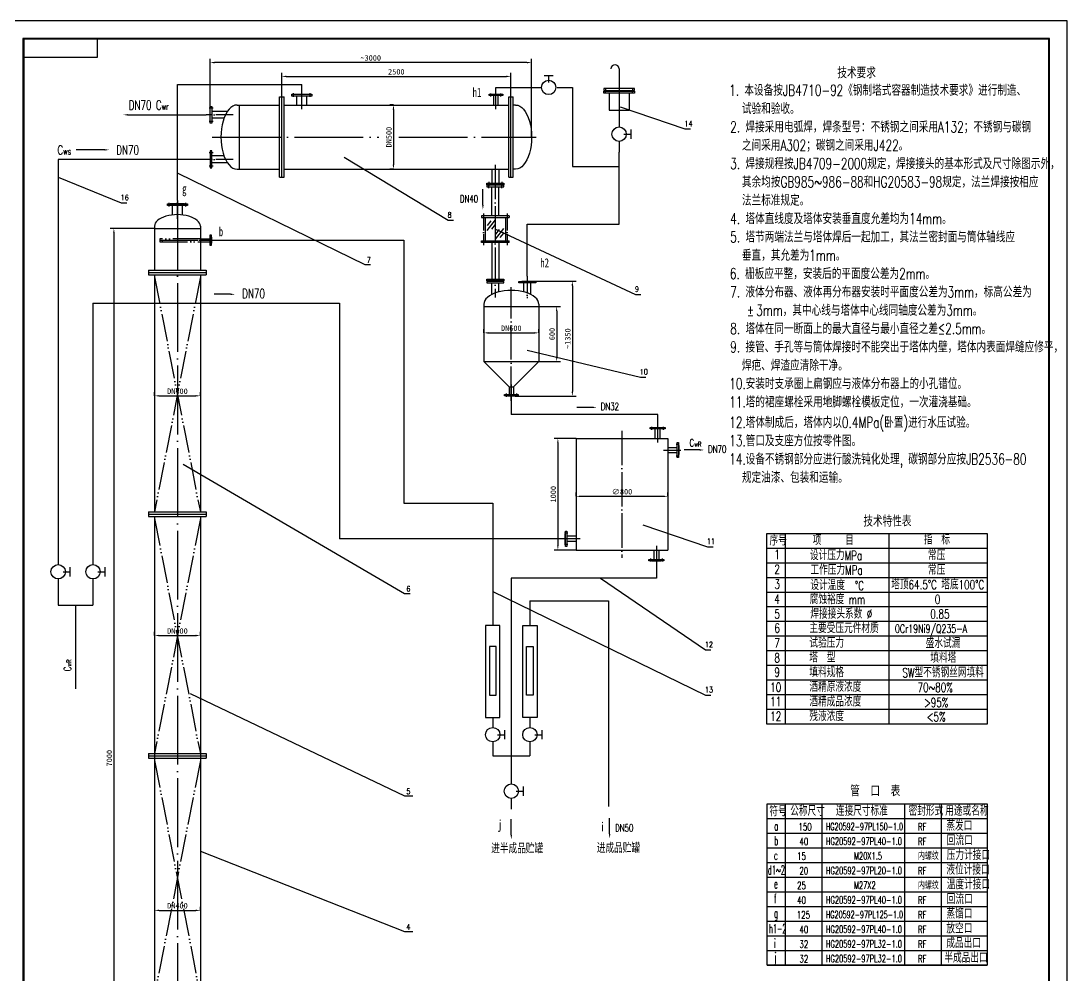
# Model space of a CAD drawing. Extents: x 12493 to 29640, y 0 to 16820.
# Drawn here: x 18230 to 29640, y 6413 to 16820 of the extents above; entities that cross this region are included whole.
import ezdxf

# ---------------------------------------------------------------- set-up
doc = ezdxf.new("R2010")
doc.units = 0
doc.header["$LTSCALE"] = 600
for name, pattern in [('CENTER1', [0.75, 0.625, -0.0625, 0, -0.0625]), ('CENTER3', [0.375, 0.3125, -0.03125, 0, -0.03125]), ('CENTERX2', [1.5, 1.25, -0.125, 0, -0.125]), ('DIVIDE1', [0.6875, 0.5, -0.0625, 0, -0.0625, 0, -0.0625])]:
    doc.linetypes.add(name, pattern=pattern)
doc.layers.get('0').update_dxf_attribs({"color": 2, "linetype": 'CONTINUOUS'})
doc.layers.get('DEFPOINTS').update_dxf_attribs({"linetype": 'CONTINUOUS'})
for name, color, linetype in [('1', 7, 'CONTINUOUS'), ('_TITLE', 4, 'CONTINUOUS'), ('A', 2, 'CONTINUOUS'), ('B', 7, 'CONTINUOUS'), ('C', 1, 'CENTERX2'), ('C1', 1, 'CENTER1'), ('C3', 1, 'CENTER3'), ('D1', 4, 'DIVIDE1')]:
    doc.layers.add(name, color=color, linetype=linetype)
doc.styles.add('HZ', font='ROMANS.SHX', dxfattribs={"width": 0.7, "bigfont": 'hztxt.shx'})
doc.styles.add('STYLE1', font='SimSun.ttf', dxfattribs={"width": 0.7, "height": 5})
doc.dimstyles.new('STANDARD_WS$0', dxfattribs={"dimtxt": 2.5, "dimasz": 2.5, "dimexe": 1.25, "dimexo": 0.625, "dimtad": 1, "dimdec": 4, "dimdsep": 46, "dimtxsty": 'Standard', "dimcen": 2.5, "dimadec": 0, "dimazin": 0, "dimtfac": 1, "dimtdec": 4, "dimtmove": 0, "dimatfit": 0, "dimfxl": 0, "dimtolj": 1, "dimtzin": 0, "dimarcsym": 0})

# ---------------------------------------------------------------- blocks, each defined once
blk = doc.blocks.new('*D37')
at = {"color": 0, "linetype": 'ByBlock'}
for p, q in [((6052, 13982), (6524, 13982)), ((6484, 13932), (6484, 12778)), ((5861, 12728), (6524, 12728))]:
    blk.add_line(p, q, dxfattribs=at)
for points in [[(6475, 13932), (6492, 13932), (6484, 13982)], [(6475, 12778), (6492, 12778), (6484, 12728)]]:
    blk.add_solid(points, dxfattribs=at)
at = {"layer": 'DEFPOINTS', "color": 0, "linetype": 'ByBlock'}
for p in [(6052, 13982), (5861, 12728), (6484, 12728)]:
    blk.add_point(p, dxfattribs=at)
at = {"color": 0, "linetype": 'ByBlock', "insert": (6434, 13355), "char_height": 60, "attachment_point": 5, "rotation": 90}
blk.add_mtext('\\A1;~1350', dxfattribs=at)
blk = doc.blocks.new('*D35')
at = {"color": 0, "linetype": 'ByBlock'}
for p, q in [((5518, 13418), (5518, 13458)), ((5568, 13418), (6068, 13418)), ((6118, 13418), (6118, 13458))]:
    blk.add_line(p, q, dxfattribs=at)
for points in [[(5568, 13426), (5568, 13409), (5518, 13418)], [(6068, 13426), (6068, 13409), (6118, 13418)]]:
    blk.add_solid(points, dxfattribs=at)
at = {"layer": 'DEFPOINTS', "color": 0, "linetype": 'ByBlock'}
for p in [(5518, 13418), (6118, 13418), (6118, 13418)]:
    blk.add_point(p, dxfattribs=at)
at = {"color": 0, "linetype": 'ByBlock', "insert": (5818, 13468), "char_height": 60, "attachment_point": 5}
blk.add_mtext('\\A1;DN600', dxfattribs=at)
blk = doc.blocks.new('*D34')
at = {"color": 0, "linetype": 'ByBlock'}
for p, q in [((2532, 15856), (2532, 16406)), ((5989, 16366), (2582, 16366)), ((6039, 15553), (6039, 16406))]:
    blk.add_line(p, q, dxfattribs=at)
for points in [[(2582, 16374), (2582, 16357), (2532, 16366)], [(5989, 16374), (5989, 16357), (6039, 16366)]]:
    blk.add_solid(points, dxfattribs=at)
at = {"layer": 'DEFPOINTS', "color": 0, "linetype": 'ByBlock'}
for p in [(2532, 16366), (2532, 15856), (6039, 15553)]:
    blk.add_point(p, dxfattribs=at)
at = {"color": 0, "linetype": 'ByBlock', "insert": (4285, 16416), "char_height": 60, "attachment_point": 5}
blk.add_mtext('\\A1;~3000', dxfattribs=at)
blk = doc.blocks.new('*D43')
at = {"color": 0, "linetype": 'ByBlock'}
for p, q in [((19687, 14557), (19204, 14557)), ((19244, 14507), (19244, 3051)), ((19687, 3001), (19204, 3001))]:
    blk.add_line(p, q, dxfattribs=at)
for points in [[(19235, 14507), (19252, 14507), (19244, 14557)], [(19235, 3051), (19252, 3051), (19244, 3001)]]:
    blk.add_solid(points, dxfattribs=at)
at = {"layer": 'DEFPOINTS', "color": 0, "linetype": 'ByBlock'}
for p in [(19687, 14557), (19244, 3001), (19687, 3001)]:
    blk.add_point(p, dxfattribs=at)
at = {"color": 0, "linetype": 'ByBlock', "insert": (19194, 8779), "char_height": 60, "attachment_point": 5, "rotation": 90}
blk.add_mtext('\\A1;7000', dxfattribs=at)
blk = doc.blocks.new('*D42')
at = {"color": 0, "linetype": 'ByBlock'}
for p, q in [((19687, 7119), (19687, 7079)), ((19737, 7119), (20137, 7119)), ((20187, 7119), (20187, 7159))]:
    blk.add_line(p, q, dxfattribs=at)
for points in [[(19737, 7127), (19737, 7110), (19687, 7119)], [(20137, 7127), (20137, 7110), (20187, 7119)]]:
    blk.add_solid(points, dxfattribs=at)
at = {"layer": 'DEFPOINTS', "color": 0, "linetype": 'ByBlock'}
for p in [(19687, 7119), (20187, 7119), (20187, 7119)]:
    blk.add_point(p, dxfattribs=at)
at = {"color": 0, "linetype": 'ByBlock', "insert": (19937, 7169), "char_height": 60, "attachment_point": 5}
blk.add_mtext('\\A1;DN400', dxfattribs=at)
blk = doc.blocks.new('*D46')
at = {"color": 0, "linetype": 'ByBlock'}
for p, q in [((19687, 12731), (19687, 12771)), ((19737, 12731), (20137, 12731)), ((20187, 12731), (20187, 12771))]:
    blk.add_line(p, q, dxfattribs=at)
for points in [[(19737, 12739), (19737, 12723), (19687, 12731)], [(20137, 12739), (20137, 12723), (20187, 12731)]]:
    blk.add_solid(points, dxfattribs=at)
at = {"layer": 'DEFPOINTS', "color": 0, "linetype": 'ByBlock'}
for p in [(19687, 12731), (20187, 12731), (20187, 12731)]:
    blk.add_point(p, dxfattribs=at)
at = {"color": 0, "linetype": 'ByBlock', "insert": (19937, 12781), "char_height": 60, "attachment_point": 5}
blk.add_mtext('\\A1;DN400', dxfattribs=at)
blk = doc.blocks.new('*D45')
at = {"color": 0, "linetype": 'ByBlock'}
for p, q in [((19687, 10116), (19687, 10156)), ((20187, 10116), (20187, 10156)), ((19737, 10116), (20137, 10116))]:
    blk.add_line(p, q, dxfattribs=at)
for points in [[(19737, 10125), (19737, 10108), (19687, 10116)], [(20137, 10125), (20137, 10108), (20187, 10116)]]:
    blk.add_solid(points, dxfattribs=at)
at = {"layer": 'DEFPOINTS', "color": 0, "linetype": 'ByBlock'}
for p in [(19687, 10116), (20187, 10116), (20187, 10116)]:
    blk.add_point(p, dxfattribs=at)
at = {"color": 0, "linetype": 'ByBlock', "insert": (19937, 10166), "char_height": 60, "attachment_point": 5}
blk.add_mtext('\\A1;DN400', dxfattribs=at)
blk = doc.blocks.new('*D33')
at = {"color": 0, "linetype": 'ByBlock'}
for p, q in [((3314, 15991), (3314, 16255)), ((3364, 16215), (5764, 16215)), ((5814, 15991), (5814, 16255))]:
    blk.add_line(p, q, dxfattribs=at)
for points in [[(3364, 16223), (3364, 16206), (3314, 16215)], [(5764, 16223), (5764, 16206), (5814, 16215)]]:
    blk.add_solid(points, dxfattribs=at)
at = {"layer": 'DEFPOINTS', "color": 0, "linetype": 'ByBlock'}
for p in [(5814, 16215), (3314, 15991), (5814, 15991)]:
    blk.add_point(p, dxfattribs=at)
at = {"color": 0, "linetype": 'ByBlock', "insert": (4564, 16265), "char_height": 60, "attachment_point": 5}
blk.add_mtext('\\A1;2500', dxfattribs=at)
blk = doc.blocks.new('*D32')
at = {"color": 0, "linetype": 'ByBlock'}
for p, q in [((4533, 15903), (4493, 15903)), ((4533, 15853), (4533, 15253)), ((4533, 15203), (4493, 15203))]:
    blk.add_line(p, q, dxfattribs=at)
for points in [[(4524, 15853), (4541, 15853), (4533, 15903)], [(4524, 15253), (4541, 15253), (4533, 15203)]]:
    blk.add_solid(points, dxfattribs=at)
at = {"layer": 'DEFPOINTS', "color": 0, "linetype": 'ByBlock'}
for p in [(4533, 15903), (4533, 15203), (4533, 15203)]:
    blk.add_point(p, dxfattribs=at)
at = {"color": 0, "linetype": 'ByBlock', "insert": (4483, 15553), "char_height": 60, "attachment_point": 5, "rotation": 90}
blk.add_mtext('\\A1;DN500', dxfattribs=at)
blk = doc.blocks.new('*D36')
at = {"color": 0, "linetype": 'ByBlock'}
for p, q in [((6118, 13705), (6353, 13705)), ((6313, 13655), (6313, 13155)), ((6118, 13105), (6353, 13105))]:
    blk.add_line(p, q, dxfattribs=at)
for points in [[(6305, 13655), (6321, 13655), (6313, 13705)], [(6305, 13155), (6321, 13155), (6313, 13105)]]:
    blk.add_solid(points, dxfattribs=at)
at = {"layer": 'DEFPOINTS', "color": 0, "linetype": 'ByBlock'}
for p in [(6118, 13705), (6118, 13105), (6313, 13105)]:
    blk.add_point(p, dxfattribs=at)
at = {"color": 0, "linetype": 'ByBlock', "insert": (6263, 13405), "char_height": 60, "attachment_point": 5, "rotation": 90}
blk.add_mtext('\\A1;600', dxfattribs=at)
blk = doc.blocks.new('*D38')
at = {"color": 0, "linetype": 'ByBlock'}
for p, q in [((6525, 11635), (6525, 11675)), ((7525, 11635), (7525, 11675)), ((6575, 11635), (7475, 11635))]:
    blk.add_line(p, q, dxfattribs=at)
for points in [[(6575, 11643), (6575, 11626), (6525, 11635)], [(7475, 11643), (7475, 11626), (7525, 11635)]]:
    blk.add_solid(points, dxfattribs=at)
at = {"layer": 'DEFPOINTS', "color": 0, "linetype": 'ByBlock'}
for p in [(6525, 11635), (7525, 11635), (7525, 11635)]:
    blk.add_point(p, dxfattribs=at)
at = {"color": 0, "linetype": 'ByBlock', "insert": (7025, 11685), "char_height": 60, "attachment_point": 5}
blk.add_mtext('\\A1;∅800', dxfattribs=at)
blk = doc.blocks.new('*D39')
at = {"color": 0, "linetype": 'ByBlock'}
for p, q in [((6525, 12267), (6286, 12267)), ((6326, 12217), (6326, 11099)), ((6525, 11049), (6286, 11049))]:
    blk.add_line(p, q, dxfattribs=at)
for points in [[(6318, 12217), (6334, 12217), (6326, 12267)], [(6318, 11099), (6334, 11099), (6326, 11049)]]:
    blk.add_solid(points, dxfattribs=at)
at = {"layer": 'DEFPOINTS', "color": 0, "linetype": 'ByBlock'}
for p in [(6525, 12267), (6326, 11049), (6525, 11049)]:
    blk.add_point(p, dxfattribs=at)
at = {"color": 0, "linetype": 'ByBlock', "insert": (6276, 11658), "char_height": 60, "attachment_point": 5, "rotation": 90}
blk.add_mtext('\\A1;1000', dxfattribs=at)

msp = doc.modelspace()

# ---------------------------------------------------------------- linework, layer by layer
at = {"color": 0, "linetype": 'ByBlock'}
for p, q in [((19396.71121, 15795.8367), (20249.7908, 15795.8367)), ((19142.99683, 15413.63518), (18830.3222, 15413.63518)), ((23268.51253, 14812.47881), (23268.51253, 14983.43109)), ((20516.46774, 13838.35357), (20339.03247, 13838.35357)), ((24462.41332, 12605.09139), (24291.46105, 12605.09139)), ((25633.11944, 12140.4416), (25462.16716, 12140.4416)), ((23578.37334, 7940.99362), (23578.37334, 8111.9459)), ((24651.10155, 7952.22522), (24651.10155, 8123.17749))]:
    msp.add_line(p, q, dxfattribs=at)
for p, q in [((26367.25311, 11230.71894), (28767.25311, 11230.71894)), ((26367.25311, 9150.71894), (26367.25311, 11230.71894)), ((28767.25311, 11230.71894), (28767.25311, 9150.71894)), ((28767.25311, 9150.71894), (26367.25311, 9150.71894)), ((26370.34711, 8279.70159), (28770.34711, 8279.70159)), ((26370.34711, 6519.70159), (26370.34711, 8279.70159)), ((28770.34711, 8279.70159), (28770.34711, 6519.70159))]:
    msp.add_line(p, q)
for points in [[(19396.71121, 15804.17004), (19396.71121, 15787.50337), (19346.71121, 15795.8367)], [(19142.99683, 15421.96852), (19142.99683, 15405.30185), (19192.99683, 15413.63518)], [(23276.84586, 14812.47881), (23260.17919, 14812.47881), (23268.51253, 14762.47881)], [(20516.46774, 13846.6869), (20516.46774, 13830.02023), (20566.46774, 13838.35357)], [(24462.41332, 12613.42472), (24462.41332, 12596.75805), (24512.41332, 12605.09139)], [(25633.11944, 12148.77493), (25633.11944, 12132.10826), (25683.11944, 12140.4416)], [(23586.70668, 7940.99362), (23570.04001, 7940.99362), (23578.37334, 7890.99362)], [(24659.43488, 7952.22522), (24642.76821, 7952.22522), (24651.10155, 7902.22522)]]:
    msp.add_solid(points, dxfattribs=at)
at = {"layer": '1'}
for p, q in [((26567.25311, 11230.71894), (26567.25311, 9150.71894)), ((27695.28865, 11230.71894), (27695.28865, 9150.71894)), ((26367.25311, 11070.71894), (28767.25311, 11070.71894)), ((26367.25311, 10910.71894), (28767.25311, 10910.71894)), ((26367.25311, 10750.71894), (28767.25311, 10750.71894)), ((26367.25311, 10590.71894), (28767.25311, 10590.71894)), ((28767.25311, 10430.71894), (26367.25311, 10430.71894)), ((28767.25311, 10270.71894), (26367.25311, 10270.71894)), ((28767.25311, 10110.71894), (26367.25311, 10110.71894)), ((28767.25311, 9950.71894), (26367.25311, 9950.71894)), ((28767.25311, 9790.71894), (26367.25311, 9790.71894)), ((28767.25311, 9630.71894), (26367.25311, 9630.71894)), ((28767.25311, 9470.71894), (26367.25311, 9470.71894)), ((28767.25311, 9310.71894), (26367.25311, 9310.71894)), ((26570.34711, 6519.70159), (26570.34711, 8279.70159)), ((26970.34711, 6519.70159), (26970.34711, 8279.70159)), ((27870.34711, 6519.70159), (27870.34711, 8279.70159)), ((28270.34711, 6519.70159), (28270.34711, 8279.70159)), ((26370.34711, 8119.70159), (28770.34711, 8119.70159)), ((26370.34711, 7959.70159), (28770.34711, 7959.70159)), ((26370.34711, 7799.70159), (28770.34711, 7799.70159)), ((26370.34711, 7639.70159), (28770.34711, 7639.70159)), ((26370.34711, 7479.70159), (28770.34711, 7479.70159)), ((26370.34711, 7319.70159), (28770.34711, 7319.70159)), ((26370.34711, 7159.70159), (28770.34711, 7159.70159)), ((26370.34711, 6999.70159), (28770.34711, 6999.70159)), ((26370.34711, 6839.70159), (28770.34711, 6839.70159)), ((26370.34711, 6679.70159), (28770.34711, 6679.70159))]:
    msp.add_line(p, q, dxfattribs=at)
at = {"layer": '_TITLE', "color": 4}
msp.add_lwpolyline([(17760.34711, 0), (29640.34711, 0), (29640.34711, 16820), (17760.34711, 16820)], close=True, dxfattribs=at)
at = {"layer": '_TITLE', "color": 5}
for points in [[(18250.34711, 190), (29450.34711, 190), (29450.34711, 16630), (18250.34711, 16630)], [(18260.34711, 200), (29440.34711, 200), (29440.34711, 16620), (18260.34711, 16620)]]:
    msp.add_lwpolyline(points, close=True, dxfattribs=at)
msp.add_lwpolyline([(19060.34711, 16620), (19060.34711, 16420), (18260.34711, 16420)], dxfattribs=at)
at = {"layer": 'A'}
for p, q in [((23935.67786, 16223.81546), (24036.20304, 16223.81546)), ((23985.94045, 16147.95844), (23985.94045, 16223.81546)), ((24247.32664, 16094.70531), (24247.32664, 15233.97541)), ((21049.59023, 15114.86588), (21049.59023, 15990.96087)), ((21049.59023, 15990.96087), (21099.59023, 15990.96087)), ((21074.59023, 15114.86588), (21074.59023, 15990.96087)), ((21099.59023, 15114.86588), (21099.59023, 15990.96087)), ((21183.78279, 16019.91338), (21403.78279, 16019.91338)), ((21183.78279, 16000.91338), (21183.78279, 16019.91338)), ((21403.78279, 16000.91338), (21183.78279, 16000.91338)), ((21216.28279, 16022.91338), (21371.28279, 16022.91338)), ((21216.28279, 16019.91338), (21216.28279, 16022.91338)), ((21239.78279, 15902.91338), (21239.78279, 16000.91338)), ((21347.78279, 15902.91338), (21347.78279, 16000.91338)), ((21371.28279, 16022.91338), (21371.28279, 16019.91338)), ((21403.78279, 16019.91338), (21403.78279, 16000.91338)), ((23335.88265, 16019.91338), (23485.88265, 16019.91338)), ((23335.88265, 16004.91338), (23335.88265, 16019.91338)), ((23485.88265, 16004.91338), (23335.88265, 16004.91338)), ((23368.38265, 16022.91338), (23453.38265, 16022.91338)), ((23368.38265, 16019.91338), (23368.38265, 16022.91338)), ((23388.38265, 15902.91338), (23388.38265, 16004.91338)), ((23433.38265, 15902.91338), (23433.38265, 16004.91338)), ((23453.38265, 16022.91338), (23453.38265, 16019.91338)), ((23485.88265, 16019.91338), (23485.88265, 16004.91338)), ((23549.59023, 15114.86588), (23549.59023, 15990.96087)), ((23549.59023, 15990.96087), (23599.59023, 15990.96087)), ((23574.59023, 15114.86588), (23574.59023, 15990.96087)), ((23599.59023, 15114.86588), (23599.59023, 15990.96087)), ((24921.56654, 16081.66222), (24586.56654, 16081.66222)), ((24586.56654, 16081.66222), (24586.56654, 16060.66222)), ((24586.56654, 16060.66222), (24921.56654, 16060.66222)), ((24586.56654, 16054.66222), (24921.56654, 16054.66222)), ((24586.56654, 16033.66222), (24586.56654, 16054.66222)), ((24921.56654, 16033.66222), (24586.56654, 16033.66222)), ((24621.56654, 16060.66222), (24621.56654, 16057.66222)), ((24621.56654, 16057.66222), (24886.56654, 16057.66222)), ((24621.56654, 16057.66222), (24886.56654, 16057.66222)), ((24621.56654, 16054.66222), (24621.56654, 16057.66222)), ((24644.56654, 16033.66222), (24644.56654, 15847.43822)), ((24863.56654, 16033.66222), (24863.56654, 15847.43822)), ((24886.56654, 16057.66222), (24886.56654, 16060.66222)), ((24886.56654, 16057.66222), (24886.56654, 16054.66222)), ((24921.56654, 16060.66222), (24921.56654, 16081.66222)), ((24921.56654, 16054.66222), (24921.56654, 16033.66222)), ((20295.09792, 15888.3367), (20312.09792, 15888.3367)), ((20295.09792, 15703.3367), (20295.09792, 15888.3367)), ((20312.09792, 15888.3367), (20312.09792, 15703.3367)), ((20586.85392, 15902.91338), (21049.59023, 15902.91338)), ((20611.85392, 15202.91338), (20611.85392, 15902.91338)), ((21099.59023, 15902.91338), (23549.59023, 15902.91338)), ((23624.59023, 15902.91338), (23599.59023, 15902.91338)), ((20292.09792, 15855.8367), (20295.09792, 15855.8367)), ((20292.09792, 15735.8367), (20292.09792, 15855.8367)), ((20482.4723, 15833.8367), (20312.09792, 15833.8367)), ((20444.98564, 15757.8367), (20312.09792, 15757.8367)), ((24644.56654, 15847.43822), (24863.56654, 15847.43822)), ((20295.09792, 15735.8367), (20292.09792, 15735.8367)), ((20312.09792, 15703.3367), (20295.09792, 15703.3367)), ((24883.17668, 15635.08667), (24883.17668, 15534.56149)), ((24807.31967, 15584.82408), (24883.17668, 15584.82408)), ((20292.09792, 15369.99005), (20292.09792, 15249.99005)), ((20295.09792, 15369.99005), (20292.09792, 15369.99005)), ((20295.09792, 15402.49005), (20295.09792, 15217.49005)), ((20312.09792, 15402.49005), (20295.09792, 15402.49005)), ((20312.09792, 15217.49005), (20312.09792, 15402.49005)), ((20444.98564, 15347.99005), (20312.09792, 15347.99005)), ((24754.06654, 14602.54309), (24754.06654, 15389.84197)), ((20292.09792, 15249.99005), (20295.09792, 15249.99005)), ((20295.09792, 15217.49005), (20312.09792, 15217.49005)), ((20482.4723, 15271.99005), (20312.09792, 15271.99005)), ((20586.85392, 15202.91338), (21049.59023, 15202.91338)), ((21099.59023, 15202.91338), (23549.59023, 15202.91338)), ((23366.06678, 15202.91338), (23366.06678, 15050.34105)), ((23442.06678, 15202.91338), (23442.06678, 15050.34105)), ((23624.59023, 15202.91338), (23599.59023, 15202.91338)), ((24247.32664, 15233.97541), (24754.06654, 15233.97541)), ((21049.59023, 15114.86588), (21099.59023, 15114.86588)), ((23549.59023, 15114.86588), (23599.59023, 15114.86588)), ((23311.56678, 15050.34105), (23496.56678, 15050.34105)), ((23311.56678, 15033.34105), (23311.56678, 15050.34105)), ((23496.56678, 15033.34105), (23311.56678, 15033.34105)), ((23496.56678, 15027.34105), (23311.56678, 15027.34105)), ((23311.56678, 15027.34105), (23311.56678, 15010.34105)), ((23311.56678, 15010.34105), (23496.56678, 15010.34105)), ((23344.06678, 15030.34105), (23344.06678, 15033.34105)), ((23464.06678, 15030.34105), (23344.06678, 15030.34105)), ((23464.06678, 15030.34105), (23344.06678, 15030.34105)), ((23344.06678, 15030.34105), (23344.06678, 15027.34105)), ((23366.06678, 14692.32471), (23366.06678, 15010.34105)), ((23442.06678, 14692.32471), (23442.06678, 15010.34105)), ((23464.06678, 15033.34105), (23464.06678, 15030.34105)), ((23464.06678, 15027.34105), (23464.06678, 15030.34105)), ((23496.56678, 15050.34105), (23496.56678, 15033.34105)), ((23496.56678, 15010.34105), (23496.56678, 15027.34105)), ((19826.56836, 14824.20913), (20046.56836, 14824.20913)), ((19826.56836, 14805.20913), (19826.56836, 14824.20913)), ((20046.56836, 14805.20913), (19826.56836, 14805.20913)), ((19859.06836, 14827.20913), (20014.06836, 14827.20913)), ((19859.06836, 14824.20913), (19859.06836, 14827.20913)), ((19882.56836, 14704.2583), (19882.56836, 14805.20913)), ((19990.56836, 14704.2583), (19990.56836, 14805.20913)), ((20014.06836, 14827.20913), (20014.06836, 14824.20913)), ((20046.56836, 14824.20913), (20046.56836, 14805.20913)), ((23554.36895, 14692.32471), (23253.76462, 14692.32471)), ((23253.76462, 14692.32471), (23253.76462, 14675.32471)), ((23253.76462, 14675.32471), (23554.36895, 14675.32471)), ((23292.53566, 14675.32471), (23292.53566, 14420.58923)), ((23515.5979, 14675.32471), (23515.5979, 14420.58923)), ((23554.36895, 14692.32471), (23554.36895, 14675.32471)), ((19686.56836, 14582.20913), (19686.56836, 14101.65013)), ((19686.56836, 14557.20913), (20186.56836, 14557.20913)), ((20186.56836, 14582.20913), (20186.56836, 14101.65013)), ((23752.6799, 14602.54309), (24754.06654, 14602.54309)), ((23752.6799, 14035.61907), (23752.6799, 14602.54309)), ((20186.56836, 14444.03054), (20292.56836, 14444.03054)), ((20186.56836, 14412.03054), (20292.56836, 14412.03054)), ((20292.56836, 14485.53054), (20304.56836, 14485.53054)), ((20292.56836, 14370.53054), (20292.56836, 14485.53054)), ((20304.56836, 14485.53054), (20304.56836, 14370.53054)), ((20304.56836, 14460.53054), (20306.56836, 14460.53054)), ((20306.56836, 14395.53054), (20304.56836, 14395.53054)), ((20306.56836, 14460.53054), (20306.56836, 14395.53054)), ((23253.76462, 14420.58923), (23554.36895, 14420.58923)), ((23253.76462, 14403.58923), (23253.76462, 14420.58923)), ((23554.36895, 14403.58923), (23253.76462, 14403.58923)), ((23366.06678, 14403.58923), (23366.06678, 14002.14984)), ((23442.06678, 14403.58923), (23442.06678, 14002.14984)), ((23554.36895, 14403.58923), (23554.36895, 14420.58923)), ((20304.56836, 14370.53054), (20292.56836, 14370.53054)), ((19621.56836, 14101.65013), (20251.56836, 14101.65013)), ((19621.56836, 14101.65013), (19621.56836, 14051.65013)), ((19621.56836, 14076.65013), (20251.56836, 14076.65013)), ((19621.56836, 14051.65013), (20251.56836, 14051.65013)), ((19686.56836, 14051.65013), (19686.56836, 13391.98945)), ((20186.56836, 14051.65013), (20186.56836, 13391.98945)), ((20251.56836, 14101.65013), (20251.56836, 14051.65013)), ((19686.56836, 14028.02721), (19686.56836, 11465.20007)), ((20186.56836, 14028.02721), (20186.56836, 11465.20007)), ((23311.56678, 14002.14984), (23496.56678, 14002.14984)), ((23311.56678, 13985.14984), (23311.56678, 14002.14984)), ((23496.56678, 13985.14984), (23311.56678, 13985.14984)), ((23496.56678, 13979.14984), (23311.56678, 13979.14984)), ((23311.56678, 13979.14984), (23311.56678, 13962.14984)), ((23311.56678, 13962.14984), (23496.56678, 13962.14984)), ((23344.06678, 13982.14984), (23344.06678, 13985.14984)), ((23464.06678, 13982.14984), (23344.06678, 13982.14984)), ((23464.06678, 13982.14984), (23344.06678, 13982.14984)), ((23344.06678, 13982.14984), (23344.06678, 13979.14984)), ((23366.06678, 13836.03487), (23366.06678, 13962.14984)), ((23442.06678, 13863.67927), (23442.06678, 13962.14984)), ((23464.06678, 13985.14984), (23464.06678, 13982.14984)), ((23464.06678, 13979.14984), (23464.06678, 13982.14984)), ((23496.56678, 14002.14984), (23496.56678, 13985.14984)), ((23496.56678, 13962.14984), (23496.56678, 13979.14984)), ((23660.1799, 13979.14984), (23845.1799, 13979.14984)), ((23660.1799, 13962.14984), (23660.1799, 13979.14984)), ((23845.1799, 13962.14984), (23660.1799, 13962.14984)), ((23692.6799, 13982.14984), (23812.6799, 13982.14984)), ((23692.6799, 13979.14984), (23692.6799, 13982.14984)), ((23714.6799, 13863.67927), (23714.6799, 13962.14984)), ((23790.6799, 13836.03487), (23790.6799, 13962.14984)), ((23812.6799, 13982.14984), (23812.6799, 13979.14984)), ((23845.1799, 13979.14984), (23845.1799, 13962.14984)), ((23278.37334, 13730.05618), (23278.37334, 13105.05618)), ((23278.37334, 13705.05618), (23878.37334, 13705.05618)), ((23878.37334, 13730.05618), (23878.37334, 13105.05618)), ((23278.37334, 13105.05618), (23878.37334, 13105.05618)), ((23278.37334, 13105.05618), (23555.87334, 12827.55618)), ((23878.37334, 13105.05618), (23600.87334, 12827.55618)), ((23555.87334, 12827.55618), (23600.87334, 12827.55618)), ((23555.87334, 12827.55618), (23555.87334, 12745.55618)), ((23600.87334, 12827.55618), (23600.87334, 12745.55618)), ((23503.37334, 12745.55618), (23653.37334, 12745.55618)), ((23503.37334, 12730.55618), (23503.37334, 12745.55618)), ((23653.37334, 12730.55618), (23503.37334, 12730.55618)), ((23535.87334, 12727.55618), (23535.87334, 12730.55618)), ((23620.87334, 12727.55618), (23535.87334, 12727.55618)), ((23620.87334, 12730.55618), (23620.87334, 12727.55618)), ((23653.37334, 12745.55618), (23653.37334, 12730.55618)), ((25092.57997, 12384.30507), (25257.57997, 12384.30507)), ((25092.57997, 12369.30507), (25092.57997, 12384.30507)), ((25257.57997, 12369.30507), (25092.57997, 12369.30507)), ((25125.07997, 12387.30507), (25225.07997, 12387.30507)), ((25125.07997, 12384.30507), (25125.07997, 12387.30507)), ((25146.57997, 12267.30507), (25146.57997, 12369.30507)), ((25203.57997, 12267.30507), (25203.57997, 12369.30507)), ((25225.07997, 12387.30507), (25225.07997, 12384.30507)), ((25257.57997, 12384.30507), (25257.57997, 12369.30507)), ((24285.24196, 12267.30507), (25285.24196, 12267.30507)), ((24285.24196, 12267.30507), (24285.24196, 11049.11343)), ((25285.24196, 12267.30507), (25285.24196, 11049.11343)), ((25387.24196, 12222.06127), (25402.24196, 12222.06127)), ((25387.24196, 12057.06127), (25387.24196, 12222.06127)), ((25402.24196, 12222.06127), (25402.24196, 12057.06127)), ((25285.24196, 12168.06127), (25387.24196, 12168.06127)), ((25285.24196, 12111.06127), (25387.24196, 12111.06127)), ((25402.24196, 12189.56127), (25405.24196, 12189.56127)), ((25405.24196, 12189.56127), (25405.24196, 12089.56127)), ((25402.24196, 12057.06127), (25387.24196, 12057.06127)), ((25405.24196, 12089.56127), (25402.24196, 12089.56127)), ((19621.56836, 11465.20007), (20251.56836, 11465.20007)), ((19621.56836, 11465.20007), (20251.56836, 11465.20007)), ((19621.56836, 11465.20007), (19621.56836, 11415.20007)), ((19621.56836, 11465.20007), (19621.56836, 11415.20007)), ((19621.56836, 11440.20007), (20251.56836, 11440.20007)), ((19621.56836, 11440.20007), (20251.56836, 11440.20007)), ((19621.56836, 11415.20007), (20251.56836, 11415.20007)), ((19621.56836, 11415.20007), (20251.56836, 11415.20007)), ((19686.56836, 11415.20007), (19686.56836, 10755.53939)), ((19686.56836, 11415.20007), (19686.56836, 9248.03423)), ((20186.56836, 11415.20007), (20186.56836, 10755.53939)), ((20186.56836, 11415.20007), (20186.56836, 9248.03423)), ((20251.56836, 11465.20007), (20251.56836, 11415.20007)), ((20251.56836, 11465.20007), (20251.56836, 11415.20007)), ((19686.56836, 11391.57715), (19686.56836, 8828.75002)), ((20186.56836, 11391.57715), (20186.56836, 8828.75002)), ((24165.24196, 11221.55636), (24168.24196, 11221.55636)), ((24165.24196, 11121.55636), (24165.24196, 11221.55636)), ((24168.24196, 11254.05636), (24183.24196, 11254.05636)), ((24168.24196, 11089.05636), (24168.24196, 11254.05636)), ((24183.24196, 11254.05636), (24183.24196, 11089.05636)), ((24285.24196, 11200.05636), (24183.24196, 11200.05636)), ((24168.24196, 11121.55636), (24165.24196, 11121.55636)), ((24183.24196, 11089.05636), (24168.24196, 11089.05636)), ((24285.24196, 11143.05636), (24183.24196, 11143.05636)), ((24285.24196, 11049.11343), (25285.24196, 11049.11343)), ((25132.1529, 11049.11343), (25132.1529, 10947.11343)), ((25189.1529, 11049.11343), (25189.1529, 10947.11343)), ((18764.79965, 10862.42937), (18764.79965, 10761.9042)), ((19144.41618, 10862.42937), (19144.41618, 10761.9042)), ((25078.1529, 10947.11343), (25243.1529, 10947.11343)), ((25078.1529, 10932.11343), (25078.1529, 10947.11343)), ((25243.1529, 10932.11343), (25078.1529, 10932.11343)), ((25110.6529, 10929.11343), (25110.6529, 10932.11343)), ((25210.6529, 10929.11343), (25110.6529, 10929.11343)), ((25210.6529, 10932.11343), (25210.6529, 10929.11343)), ((25243.1529, 10947.11343), (25243.1529, 10932.11343)), ((18688.94264, 10812.16678), (18764.79965, 10812.16678)), ((19068.55917, 10812.16678), (19144.41618, 10812.16678)), ((23428.97756, 9035.13514), (23504.83458, 9035.13514)), ((23504.83458, 9085.39773), (23504.83458, 8984.87255)), ((23834.27539, 9035.13514), (23910.1324, 9035.13514)), ((23910.1324, 9085.39773), (23910.1324, 8984.87255)), ((19686.56836, 8943.02587), (19686.56836, 8035.31613)), ((20186.56836, 8943.02587), (20186.56836, 8035.31613)), ((19621.56836, 8828.75002), (20251.56836, 8828.75002)), ((19621.56836, 8828.75002), (20251.56836, 8828.75002)), ((19621.56836, 8828.75002), (20251.56836, 8828.75002)), ((19621.56836, 8828.75002), (19621.56836, 8778.75002)), ((19621.56836, 8828.75002), (19621.56836, 8778.75002)), ((19621.56836, 8828.75002), (19621.56836, 8778.75002)), ((19621.56836, 8803.75002), (20251.56836, 8803.75002)), ((19621.56836, 8803.75002), (20251.56836, 8803.75002)), ((19621.56836, 8803.75002), (20251.56836, 8803.75002)), ((20251.56836, 8828.75002), (20251.56836, 8778.75002)), ((20251.56836, 8828.75002), (20251.56836, 8778.75002)), ((20251.56836, 8828.75002), (20251.56836, 8778.75002)), ((19621.56836, 8778.75002), (20251.56836, 8778.75002)), ((19621.56836, 8778.75002), (20251.56836, 8778.75002)), ((19621.56836, 8778.75002), (20251.56836, 8778.75002)), ((19686.56836, 8778.75002), (19686.56836, 6611.58417)), ((19686.56836, 8778.75002), (19686.56836, 8119.08933)), ((19686.56836, 8755.1271), (19686.56836, 6192.29996)), ((20186.56836, 8778.75002), (20186.56836, 6611.58417)), ((20186.56836, 8778.75002), (20186.56836, 8119.08933)), ((20186.56836, 8755.1271), (20186.56836, 6192.29996)), ((23707.48349, 8469.03599), (23707.48349, 8368.51081)), ((23631.62647, 8418.7734), (23707.48349, 8418.7734)), ((19686.56836, 7730.30777), (19686.56836, 5514.70307)), ((20186.56836, 7730.30777), (20186.56836, 5514.70307)), ((26370.34711, 6519.70159), (28770.34711, 6519.70159)), ((28770.34711, 6519.70159), (26370.34711, 6519.70159))]:
    msp.add_line(p, q, dxfattribs=at)
for points in [[(23297.30196, 9223.4945), (23454.1469, 9223.4945), (23454.1469, 10227.47378), (23297.30196, 10227.47378)], [(23859.44473, 9223.4945), (23702.59978, 9223.4945), (23702.59978, 10227.47378), (23859.44473, 10227.47378)], [(23338.99898, 9467.03876), (23412.44988, 9467.03876), (23412.44988, 9996.7476), (23338.99898, 9996.7476)], [(23817.74771, 9467.03876), (23744.2968, 9467.03876), (23744.2968, 9996.7476), (23817.74771, 9996.7476)]]:
    msp.add_lwpolyline(points, close=True, dxfattribs=at)
for centre in [(23985.94045, 16094.70531), (24754.06654, 15584.82408), (18635.68951, 10812.16678), (19015.30603, 10812.16678), (23375.72443, 9035.13514), (23781.02226, 9035.13514), (23578.37334, 8418.7734)]:
    msp.add_circle(centre, 78.42247, dxfattribs=at)
for centre, major_axis in [((20586.85392, 15552.91338), (0, -350)), ((19936.56836, 14582.20913), (-250, 0)), ((23578.37334, 13730.05618), (-300, 0))]:
    msp.add_ellipse(centre, major_axis=major_axis, ratio=0.5, start_param=3.1415926536, end_param=6.2831853072, dxfattribs=at)
at = {"layer": 'A', "extrusion": (0, 0, -1)}
msp.add_ellipse((23624.59023, 15552.91338), major_axis=(0, -350), ratio=0.5, start_param=3.1415926536, end_param=6.2831853072, dxfattribs=at)
at = {"layer": 'B'}
for p, q in [((24754.06654, 16297.53915), (24754.06654, 15663.24655)), ((19936.56836, 16128.02718), (21293.78279, 16128.02718)), ((19936.56836, 14860.45955), (19936.56836, 16128.02718)), ((21293.78279, 16045.39654), (21293.78279, 16128.02718)), ((23410.88265, 16094.70531), (23907.51798, 16094.70531)), ((23410.88265, 16041.28882), (23410.88265, 16094.70531)), ((24077.51798, 16094.70531), (24247.32664, 16094.70531)), ((24754.06654, 15506.40161), (24754.06654, 15389.84197)), ((20249.7908, 15309.99005), (18635.68951, 15309.99005)), ((18635.68951, 15309.99005), (18635.68951, 10890.58926)), ((23314.68387, 14533.44687), (23406.4406, 14651.46253)), ((23318.90255, 14589.29354), (23358.98022, 14639.87168)), ((23366.36293, 14550.30622), (23406.4406, 14600.88436)), ((23404.33129, 14439.16905), (23496.08802, 14557.18472)), ((23408.54997, 14495.01572), (23448.62764, 14545.59386)), ((23456.01035, 14456.0284), (23496.08802, 14506.60654)), ((20321.16466, 14428.03054), (22405.44426, 14428.03054)), ((22405.44426, 14428.03054), (22405.44426, 11559.65793)), ((19015.30603, 13741.79844), (21705.44796, 13741.79844)), ((19015.30603, 13741.79844), (19015.30603, 10890.58926)), ((21705.44796, 13741.79844), (21705.44796, 11171.55636)), ((23578.37334, 12670.73209), (23578.37334, 12527.5425)), ((25175.07997, 12527.5425), (23578.37334, 12527.5425)), ((25175.07997, 12408.46584), (25175.07997, 12527.5425)), ((22405.44426, 11559.65793), (23375.72443, 11559.65793)), ((23375.72443, 11559.65793), (23375.72443, 10227.47378)), ((24144.08118, 11171.55636), (21705.44796, 11171.55636)), ((25160.6529, 10907.95266), (25160.6529, 10740.56086)), ((18635.68951, 10733.74431), (18635.68951, 10446.64547)), ((19015.30603, 10733.74431), (19015.30603, 10446.64547)), ((25160.6529, 10740.56086), (23578.37334, 10740.56086)), ((23578.37334, 10740.56086), (23578.37334, 8497.19587)), ((18635.68951, 10446.64547), (19015.30603, 10446.64547)), ((18825.49777, 10446.64547), (18825.49777, 9534.22445)), ((23781.02226, 10496.43415), (24637.58214, 10496.43415)), ((23781.02226, 10496.43415), (23781.02226, 10227.47378)), ((24637.58214, 10496.43415), (24637.58214, 8252.73119)), ((23375.72443, 9223.4945), (23375.72443, 9113.55761)), ((23781.02226, 9223.4945), (23781.02226, 9113.55761)), ((23375.72443, 8956.71267), (23375.72443, 8805.18618)), ((23781.02226, 8956.71267), (23781.02226, 8805.18618)), ((23375.72443, 8805.18618), (23781.02226, 8805.18618)), ((23578.37334, 8340.35093), (23578.37334, 8223.7913)), ((20186.56836, 7763.44602), (22413.85095, 6888.22939)), ((22413.85095, 6888.22939), (22504.85054, 6888.22939))]:
    msp.add_line(p, q, dxfattribs=at)
for points in [[(24766.3581, 15881.20318), (25472.62412, 15641.48781), (25532.62412, 15641.48781)], [(21756.86411, 15334.26589), (22889.32547, 14645.62947), (22949.32547, 14645.62947)], [(18634.75081, 15116.92014), (19324.15122, 14835.07532), (19384.15122, 14835.07532)], [(19942.32458, 15158.24181), (21982.06511, 14161.56325), (22042.06511, 14161.56325)], [(23398.6065, 14550.89411), (24932.8683, 13835.92367), (24992.8683, 13835.92367)], [(23750.95834, 13227.24622), (24985.7239, 12934.72612), (25045.7239, 12934.72612)], [(20000.05539, 11985.07347), (22413.85095, 10576.55059), (22473.85095, 10576.55059)], [(25012.43405, 11325.33645), (25718.70007, 11085.62108), (25778.70007, 11085.62108)], [(24552.80671, 10740.56086), (25696.14486, 9959.07443), (25756.14486, 9959.07443)], [(23375.72443, 10598.56655), (25696.14486, 9466.65688), (25756.14486, 9466.65688)], [(20074.1624, 9484.68292), (22413.85095, 8366.79115), (22504.85054, 8366.79115)]]:
    msp.add_lwpolyline(points, dxfattribs=at)
msp.add_arc((24709.54962, 16297.53915), 44.51691, 0, 180, dxfattribs=at)
at = {"layer": 'C'}
for p, q in [((20313.93325, 15552.91338), (22133.73257, 15552.91338)), ((22352.21607, 15552.91338), (23847.7374, 15552.91338)), ((19936.56836, 14860.45955), (19936.56836, 2123.66192))]:
    msp.add_line(p, q, dxfattribs=at)
at = {"layer": 'C1'}
for p, q in [((23404.06678, 15249.62579), (23404.06678, 13804.96975)), ((23578.37334, 12675.79539), (23578.37334, 13914.56987)), ((24785.24196, 12349.87306), (24785.24196, 10964.3645))]:
    msp.add_line(p, q, dxfattribs=at)
at = {"layer": 'C3'}
for p, q in [((21203.78279, 15991.33641), (21203.78279, 16031.13459)), ((21293.78279, 15855.76053), (21293.78279, 16045.39654)), ((21383.78279, 15991.33641), (21383.78279, 16031.13459)), ((23355.88265, 15994.66566), (23355.88265, 16029.35579)), ((23410.88265, 15858.05468), (23410.88265, 16041.28882)), ((23465.88265, 15994.66566), (23465.88265, 16029.35579)), ((24606.56654, 16084.66222), (24606.56654, 16057.66222)), ((24606.56654, 16030.66222), (24606.56654, 16057.66222)), ((24901.56654, 16084.66222), (24901.56654, 16057.66222)), ((24901.56654, 16030.66222), (24901.56654, 16057.66222)), ((20324.98006, 15868.3367), (20284.01252, 15868.3367)), ((20543.39953, 15795.8367), (20249.7908, 15795.8367)), ((20324.98006, 15723.3367), (20284.01252, 15723.3367)), ((20543.39953, 15309.99005), (20249.7908, 15309.99005)), ((20324.98006, 15382.49005), (20284.01252, 15382.49005)), ((20324.98006, 15237.49005), (20284.01252, 15237.49005)), ((23331.56678, 15063.2232), (23331.56678, 15022.25565)), ((23476.56678, 15063.2232), (23476.56678, 15022.25565)), ((23331.56678, 14997.4589), (23331.56678, 15038.42644)), ((23476.56678, 14997.4589), (23476.56678, 15038.42644)), ((19846.56836, 14795.63216), (19846.56836, 14835.43034)), ((19936.56836, 14660.05628), (19936.56836, 14849.69229)), ((20026.56836, 14795.63216), (20026.56836, 14835.43034)), ((23273.76462, 14720.04558), (23273.76462, 14373.87723)), ((23534.36895, 14720.04558), (23534.36895, 14373.87723)), ((19745.5867, 14428.03054), (20321.16466, 14428.03054)), ((20284.77864, 14470.53054), (20311.7791, 14470.53054)), ((20284.77864, 14385.53054), (20311.7791, 14385.53054)), ((23752.6799, 14035.61907), (23752.6799, 13795.79545)), ((23578.37334, 12853.96622), (23578.37334, 12670.73209)), ((23523.37334, 12755.8039), (23523.37334, 12721.11377)), ((23633.37334, 12755.8039), (23633.37334, 12721.11377)), ((25112.57997, 12359.11805), (25112.57997, 12392.69533)), ((25175.07997, 12221.6034), (25175.07997, 12408.46584)), ((25237.57997, 12359.11805), (25237.57997, 12392.69533)), ((25239.54029, 12139.56127), (25426.40273, 12139.56127)), ((25377.05494, 12202.06127), (25410.63222, 12202.06127)), ((25377.05494, 12077.06127), (25410.63222, 12077.06127)), ((24193.42898, 11234.05636), (24159.8517, 11234.05636)), ((24330.94362, 11171.55636), (24144.08118, 11171.55636)), ((24193.42898, 11109.05636), (24159.8517, 11109.05636)), ((25160.6529, 11094.8151), (25160.6529, 10907.95266)), ((25098.1529, 10957.30045), (25098.1529, 10923.72317)), ((25223.1529, 10957.30045), (25223.1529, 10923.72317))]:
    msp.add_line(p, q, dxfattribs=at)
at = {"layer": 'D1'}
for p, q in [((20186.56836, 14444.03054), (19745.5867, 14444.03054)), ((19745.5867, 14444.03054), (19745.5867, 14412.03054)), ((19745.5867, 14412.03054), (20292.56836, 14412.03054)), ((19769.298, 14428.03054), (20078.35869, 14428.03054)), ((19769.298, 14428.03054), (19769.298, 14412.03054)), ((20078.35869, 14428.03054), (20078.35869, 14412.03054)), ((19686.56836, 14028.02721), (20186.56836, 11465.20007)), ((20186.56836, 14028.02721), (19686.56836, 11465.20007)), ((19686.56836, 11391.57715), (20186.56836, 8828.75002)), ((20186.56836, 11391.57715), (19686.56836, 8828.75002)), ((20186.56836, 8755.1271), (19686.56836, 6192.29996)), ((19686.56836, 8755.1271), (20186.56836, 6192.29996))]:
    msp.add_line(p, q, dxfattribs=at)

# ---------------------------------------------------------------- texts
at = {"layer": '1', "style": 'HZ', "width": 0.7}
for s, p in [('1', (26447.25311, 10950.71894)), ('2', (26447.25311, 10788.49672)), ('3', (26447.25311, 10626.2745)), ('4', (26447.25311, 10464.05227)), ('5', (26447.25311, 10301.83005)), ('6', (26447.25311, 10147.60783)), ('7', (26447.25311, 9985.38561)), ('8', (26447.25311, 9823.16338)), ('9', (26447.25311, 9666.94116)), ('10', (26402.83094, 9503.16338)), ('11', (26402.83094, 9346.94116)), ('12', (26402.83094, 9186.94116))]:
    msp.add_text(s, height=100, dxfattribs=at).set_placement(p)
at = {"layer": 'B', "color": 2, "style": 'HZ', "width": 0.7}
for s, p in [('                技术要求', (26132.85931, 16194.59138)), (' 技术特性表', (27360.76298, 11304.5282)), ('管  口  表', (27275.18044, 8361.70159))]:
    msp.add_text(s, height=120, dxfattribs=at).set_placement(p)
at = {"layer": 'B'}
for s, height, style, width, p in [('h1', 100, 'STYLE1', 0.7, (23155.87473, 15990.93097)), ('1. 本设备按JB4710-92《钢制塔式容器制造技术要求》进行制造、', 120, 'HZ', 0.7, (25954.73627, 16004.14546)), ('  试验和验收。', 120, 'HZ', 0.7, (25978.73627, 15804.14546)), ('14', 60, 'HZ', 0.7, (25466.21514, 15670.28653)), ('2. 焊接采用电弧焊，焊条型号：不锈钢之间采用A132；不锈钢与碳钢', 120, 'HZ', 0.7, (25966.73627, 15604.14546)), ('  之间采用A302；碳钢之间采用J422。', 120, 'HZ', 0.7, (25978.73627, 15404.14546)), ('3. 焊接规程按JB4709-2000规定，焊接接头的基本形式及尺寸除图示外，', 120, 'HZ', 0.7, (25966.73627, 15204.14546)), ('  其余均按GB985~986-88和HG20583-98规定，法兰焊接按相应', 120, 'HZ', 0.7, (25978.73627, 15004.14546)), ('g', 100, 'STYLE1', 0.7, (19988.01336, 14940.10033)), ('16', 60, 'HZ', 0.7, (19317.74225, 14863.87404)), ('  法兰标准规定。', 120, 'HZ', 0.7, (25978.73627, 14804.14546)), ('8', 60, 'HZ', 0.7, (22882.91649, 14674.42818)), ('4. 塔体直线度及塔体安装垂直度允差均为14mm。', 120, 'HZ', 0.7, (25966.73627, 14604.14546)), ('b', 100, 'STYLE1', 0.7, (20388.09691, 14471.89037)), ('5. 塔节两端法兰与塔体焊后一起加工，其法兰密封面与筒体轴线应', 120, 'HZ', 0.7, (25966.73627, 14404.14546)), ('  垂直，其允差为1mm。', 120, 'HZ', 0.7, (25978.73627, 14204.14546)), ('7', 60, 'HZ', 0.7, (22002.06511, 14181.56325)), ('h2', 100, 'STYLE1', 0.7, (23894.21552, 14131.20749)), ('6. 栅板应平整，安装后的平面度公差为2mm。', 120, 'HZ', 0.7, (25962.73627, 14004.14546)), ('9', 60, 'HZ', 0.7, (24926.45932, 13864.72239)), ('7. 液体分布器、液体再分布器安装时平面度公差为3mm，标高公差为', 120, 'HZ', 0.7, (25966.73627, 13804.14546)), ('±', 120, 'HZ', 0.7, (26146.73627, 13604.14546)), ('3mm，其中心线与塔体中心线同轴度公差为3mm。', 120, 'HZ', 0.7, (26250.73627, 13604.14546)), ('8. 塔体在同一断面上的最大直径与最小直径之差≤2.5mm。', 120, 'HZ', 0.7, (25966.73627, 13404.14546)), ('9. 接管、手孔等与筒体焊接时不能突出于塔体内壁，塔体内表面焊缝应修平，', 120, 'HZ', 0.7, (25966.73627, 13204.14546)), ('  焊疤、焊渣应清除干净。', 120, 'HZ', 0.7, (25978.73627, 13004.14546)), ('10', 60, 'HZ', 0.7, (24979.31492, 12963.52484)), ('10.安装时支承圈上扁钢应与液体分布器上的小孔错位。', 120, 'HZ', 0.7, (25954.73627, 12804.14546)), ('11.塔的裙座螺栓采用地脚螺栓模板定位，一次灌浇基础。', 120, 'HZ', 0.7, (25954.73627, 12604.14546)), ('12.塔体制成后，塔体内以0.4MPa(卧置)进行水压试验。', 120, 'HZ', 0.7, (25954.73627, 12381.28832)), ('13.管口及支座方位按零件图。', 120, 'HZ', 0.7, (25954.73627, 12181.28832)), ('14.设备不锈钢部分应进行酸洗钝化处理, 碳钢部分应按JB2536-80', 120, 'HZ', 0.7, (25954.73627, 11981.28832)), ('  规定油漆、包装和运输。', 120, 'HZ', 0.7, (25978.73627, 11781.28832)), ('序号', 100, 'HZ', 0.7, (26394.60811, 11099.60783)), ('项     目', 100, 'HZ', 0.7, (26864.89514, 11103.0691)), ('指  标', 100, 'HZ', 0.7, (28078.13571, 11110.71894)), ('11', 60, 'HZ', 0.7, (25712.29109, 11114.4198)), ('设计压力MPa', 100, 'HZ', 0.7, (26835.79123, 10939.88561)), ('常压', 100, 'HZ', 0.7, (28123.69127, 10940.71894)), ('工作压力MPa', 100, 'HZ', 0.7, (26841.03766, 10780.16338)), ('常压', 100, 'HZ', 0.7, (28123.69127, 10780.71894)), ('塔顶64.5%%DC 塔底100%%DC', 100, 'HZ', 0.7, (27722.51245, 10620.71894)), ('6', 60, 'HZ', 0.7, (22433.85095, 10596.55059)), ('设计温度', 100, 'HZ', 0.7, (26840.43375, 10614.05227)), ('%%dC', 100, 'HZ', 0.7, (27326.02537, 10610.71894)), ('腐蚀裕度 mm', 100, 'HZ', 0.7, (26833.35398, 10459.60783)), ('0', 100, 'HZ', 0.7, (28197.7746, 10460.71894)), ('焊接接头系数 %%c', 100, 'HZ', 0.7, (26840.22809, 10300.99672)), ('0.85', 100, 'HZ', 0.7, (28148.19127, 10300.71894)), ('主要受压元件材质', 100, 'HZ', 0.7, (26829.40559, 10143.96463)), ('0Cr19Ni9/Q235-A', 90, 'HZ', 0.7, (27762.35422, 10145.71894)), ('12', 60, 'HZ', 0.7, (25689.73588, 9987.87315)), ('试验压力 ', 100, 'HZ', 0.7, (26829.58704, 9983.4091)), ('盛水试漏', 100, 'HZ', 0.7, (28098.54665, 9980.44116)), ('塔  型', 100, 'HZ', 0.7, (26829.40559, 9823.96463)), ('填料塔', 100, 'HZ', 0.7, (28149.31483, 9820.44116)), ('填料规格', 100, 'HZ', 0.7, (26829.58704, 9663.4091)), ('SW型不锈钢丝网填料', 100, 'HZ', 0.7, (27844.70565, 9660.44116)), ('酒精原液浓度', 100, 'HZ', 0.7, (26829.58704, 9503.4091)), ('70~80%', 100, 'HZ', 0.7, (28010.15319, 9500.44116)), ('13', 60, 'HZ', 0.7, (25689.73588, 9495.4556)), ('酒精成品浓度', 100, 'HZ', 0.7, (26829.58704, 9343.4091)), ('>95%', 100, 'HZ', 0.7, (28081.97362, 9336.04823)), ('残液浓度', 100, 'HZ', 0.7, (26829.58704, 9183.4091)), ('<5%', 100, 'HZ', 0.7, (28111.23865, 9180.44116)), ('5', 60, 'HZ', 0.7, (22433.85095, 8386.79115)), ('符号', 100, 'HZ', 0.7, (26393.14298, 8147.03493)), ('公称尺寸', 100, 'HZ', 0.7, (26620.49791, 8151.14604)), (' 连接尺寸标准', 100, 'HZ', 0.7, (27070.34711, 8151.14604)), ('密封形式', 100, 'HZ', 0.7, (27911.3796, 8151.59048)), ('用途或名称', 100, 'HZ', 0.7, (28311.3796, 8152.31271)), ('j', 100, 'STYLE1', 0.7, (23431.6221, 8005.17493)), ('i', 100, 'STYLE1', 0.7, (24549.67727, 7979.25314)), ('a', 100, 'HZ', 0.45, (26446.81933, 7989.42382)), ('150', 80, 'HZ', 0.7, (26711.06213, 7989.70159)), ('HG20592-97PL150-1.0', 80, 'HZ', 0.55, (27009.37387, 7992.20159)), ('RF', 80, 'HZ', 0.7, (28013.94701, 7990.25715)), ('蒸发口', 100, 'HZ', 0.7, (28323.8912, 7989.42382)), ('b', 100, 'HZ', 0.45, (26446.81933, 7829.42382)), ('40', 80, 'HZ', 0.7, (26721.34711, 7829.70159)), ('HG20592-97PL40-1.0', 80, 'HZ', 0.6, (27009.37387, 7832.20159)), ('RF', 80, 'HZ', 0.7, (28013.94701, 7830.25715)), ('回流口', 100, 'HZ', 0.7, (28327.97454, 7829.14604)), ('压力计接口', 100, 'HZ', 0.7, (28327.97454, 7669.14604)), ('c', 100, 'HZ', 0.45, (26444.09711, 7669.42382)), ('15', 80, 'HZ', 0.7, (26695.68044, 7669.70159)), ('M20X1.5', 80, 'HZ', 0.6, (27315.68365, 7672.20159)), ('内螺纹', 80, 'HZ', 0.7, (28013.94701, 7670.25715)), ('d1~2', 100, 'HZ', 0.45, (26376.67855, 7509.70159)), ('20', 80, 'HZ', 0.7, (26720.56933, 7509.70159)), ('HG20592-97PL20-1.0', 80, 'HZ', 0.6, (27009.37387, 7512.20159)), ('RF', 80, 'HZ', 0.7, (28013.94701, 7510.25715)), ('液位计接口', 100, 'HZ', 0.7, (28323.8912, 7509.42382)), ('e', 100, 'HZ', 0.45, (26444.29155, 7358.86826)), ('25', 80, 'HZ', 0.7, (26695.68044, 7349.70159)), ('M27X2', 80, 'HZ', 0.6, (27315.68365, 7352.20159)), ('内螺纹', 80, 'HZ', 0.7, (28013.94701, 7350.25715)), ('温度计接口', 100, 'HZ', 0.7, (28327.97454, 7349.14604)), ('f', 100, 'HZ', 0.45, (26444.29155, 7198.86826)), ('40', 80, 'HZ', 0.7, (26695.68044, 7189.70159)), ('HG20592-97PL40-1.0', 80, 'HZ', 0.6, (27009.37387, 7192.20159)), ('RF', 80, 'HZ', 0.7, (28013.94701, 7190.25715)), ('回流口', 100, 'HZ', 0.7, (28327.97454, 7189.14604)), ('g', 100, 'HZ', 0.45, (26444.29155, 7038.86826)), ('125', 80, 'HZ', 0.7, (26692.56933, 7029.70159)), ('HG20592-97PL125-1.0', 80, 'HZ', 0.55, (27009.37387, 7032.20159)), ('RF', 80, 'HZ', 0.7, (28013.94701, 7030.25715)), ('蒸馏口', 100, 'HZ', 0.7, (28324.86342, 7029.14604)), ('4', 60, 'HZ', 0.7, (22433.85095, 6908.22939)), ('h1-2', 100, 'HZ', 0.45, (26388.19429, 6869.70159)), ('放空口', 100, 'HZ', 0.7, (28324.28009, 6868.59048)), ('40', 80, 'HZ', 0.7, (26721.34711, 6869.70159)), ('HG20592-97PL40-1.0', 80, 'HZ', 0.6, (27009.37387, 6872.20159)), ('RF', 80, 'HZ', 0.7, (28013.94701, 6870.25715)), ('i', 100, 'HZ', 0.45, (26445.45822, 6709.70159)), ('32', 80, 'HZ', 0.7, (26721.34711, 6709.70159)), ('HG20592-97PL32-1.0', 80, 'HZ', 0.6, (27009.37387, 6712.20159)), ('RF', 80, 'HZ', 0.7, (28013.94701, 6710.25715)), ('成品出口', 100, 'HZ', 0.7, (28323.56933, 6709.70159)), ('j', 100, 'HZ', 0.45, (26446.236, 6558.86826)), ('32', 80, 'HZ', 0.7, (26721.34711, 6549.70159)), ('HG20592-97PL32-1.0', 80, 'HZ', 0.6, (27009.37387, 6552.20159)), ('RF', 80, 'HZ', 0.7, (28013.94701, 6550.25715)), ('半成品出口', 100, 'HZ', 0.7, (28301.99655, 6549.14604))]:
    msp.add_text(s, height=height, dxfattribs=dict(at, style=style, width=width)).set_placement(p)
at = {"layer": 'B', "attachment_point": 1, "style": 'HZ'}
for s, insert, char_height in [('DN70 C{\\H0.7x;wr}', (19404.68714, 15951.64079), 100), ('C\\H70;ws', (18627.62981, 15461.94511), 100), ('DN70', (19269.20024, 15461.94511), 100), ('DN40', (23017.84827, 14920.6646), 80), ('DN70', (20642.67116, 13896.26893), 100), ('DN32', (24554.06278, 12654.76874), 80), ('C\\H50;wR', (25522.47325, 12257.48917), 80), ('DN70', (25724.7689, 12190.11895), 80), ('DN50', (24710.76082, 8057.69142), 80), ('进半成品贮罐', (23358.64313, 7840.40367), 100), ('进成品贮罐', (24510.58211, 7845.57481), 100)]:
    msp.add_mtext(s, dxfattribs=dict(at, insert=insert, char_height=char_height))
at = {"layer": 'B', "insert": (18697.60901, 9726.30746), "char_height": 80, "attachment_point": 1, "rotation": 90, "style": 'HZ'}
msp.add_mtext('C\\H50;wR', dxfattribs=at)

# ---------------------------------------------------------------- dimensions: what is measured, and where the dimension line sits
at = {"layer": 'B'}
for base, p1, p2, text, picture, middle in [((20292.09792, 16365.69322), (23799.59023, 15552.91338), (20292.09792, 15855.8367), '~3000', '*D34', (22045.84407, 16415.69322)), ((23574.59023, 16214.75794), (21074.59023, 15990.96087), (23574.59023, 15990.96087), '2500', '*D33', (22324.59023, 16264.75794)), ((23878.37334, 13417.55618), (23278.37334, 13417.55618), (23878.37334, 13417.55618), 'DN<>', '*D35', (23578.37334, 13467.55618)), ((25285.24196, 11634.80255), (24285.24196, 11634.80255), (25285.24196, 11634.80255), '%%c800', '*D38', (24785.24196, 11684.80255))]:
    dim = msp.add_linear_dim(base=base, p1=p1, p2=p2, text=text, dimstyle='STANDARD_WS$0', override={"dimtxt": 60, "dimasz": 50, "dimexe": 40, "dimexo": 0, "dimgap": 20, "dimcen": 50}, dxfattribs=at)
    dim.commit()
    dim.dimension.update_dxf_attribs({"geometry": picture, "text_midpoint": middle, "insert": (17760.34711, 0)})
for base, p1, p2, text, picture, middle in [((22293.07401, 15202.91338), (22293.07401, 15902.91338), (22293.07401, 15202.91338), 'DN500', '*D32', (22243.07401, 15552.91338)), ((24244.01031, 12727.55618), (23812.6799, 13982.14984), (23620.87334, 12727.55618), '~1350', '*D37', (24194.01031, 13354.85301)), ((24086.36582, 11049.11343), (24285.24196, 12267.30507), (24285.24196, 11049.11343), '1000', '*D39', (24036.36582, 11658.20925))]:
    dim = msp.add_linear_dim(base=base, p1=p1, p2=p2, angle=90, text=text, dimstyle='STANDARD_WS$0', override={"dimtxt": 60, "dimasz": 50, "dimexe": 40, "dimexo": 0, "dimgap": 20, "dimcen": 50}, dxfattribs=at)
    dim.commit()
    dim.dimension.update_dxf_attribs({"geometry": picture, "text_midpoint": middle, "insert": (17760.34711, 0)})
dim = msp.add_linear_dim(base=(19243.67133, 3001.05458), p1=(19686.56836, 14557.20913), p2=(19686.56836, 3001.05458), angle=90, text='7000', dimstyle='STANDARD_WS$0', override={"dimtxt": 60, "dimasz": 50, "dimexe": 40, "dimexo": 0, "dimgap": 20, "dimcen": 50}, dxfattribs=at)
dim.commit()
dim.dimension.update_dxf_attribs({"geometry": '*D43', "text_midpoint": (19193.67133, 8779.13185)})
dim = msp.add_linear_dim(base=(24073.19413, 13105.05618), p1=(23878.37334, 13705.05618), p2=(23878.37334, 13105.05618), angle=90, dimstyle='STANDARD_WS$0', override={"dimtxt": 60, "dimasz": 50, "dimexe": 40, "dimexo": 0, "dimgap": 20, "dimcen": 50}, dxfattribs=at)
dim.commit()
dim.dimension.update_dxf_attribs({"geometry": '*D36', "text_midpoint": (24023.19413, 13405.05618), "insert": (17760.34711, 0)})
for base, p1, p2, picture, middle in [((20186.56836, 12730.89869), (19686.56836, 12730.89869), (20186.56836, 12730.89869), '*D46', (19936.56836, 12780.89869)), ((20186.56836, 10116.3919), (19686.56836, 10116.3919), (20186.56836, 10116.3919), '*D45', (19936.56836, 10166.3919)), ((20186.56836, 7118.72463), (19686.56836, 7118.72463), (20186.56836, 7118.72463), '*D42', (19936.56836, 7168.72463))]:
    dim = msp.add_linear_dim(base=base, p1=p1, p2=p2, text='DN400', dimstyle='STANDARD_WS$0', override={"dimtxt": 60, "dimasz": 50, "dimexe": 40, "dimexo": 0, "dimgap": 20, "dimcen": 50}, dxfattribs=at)
    dim.commit()
    dim.dimension.update_dxf_attribs({"geometry": picture, "text_midpoint": middle})

doc.saveas('drawing.dxf')
